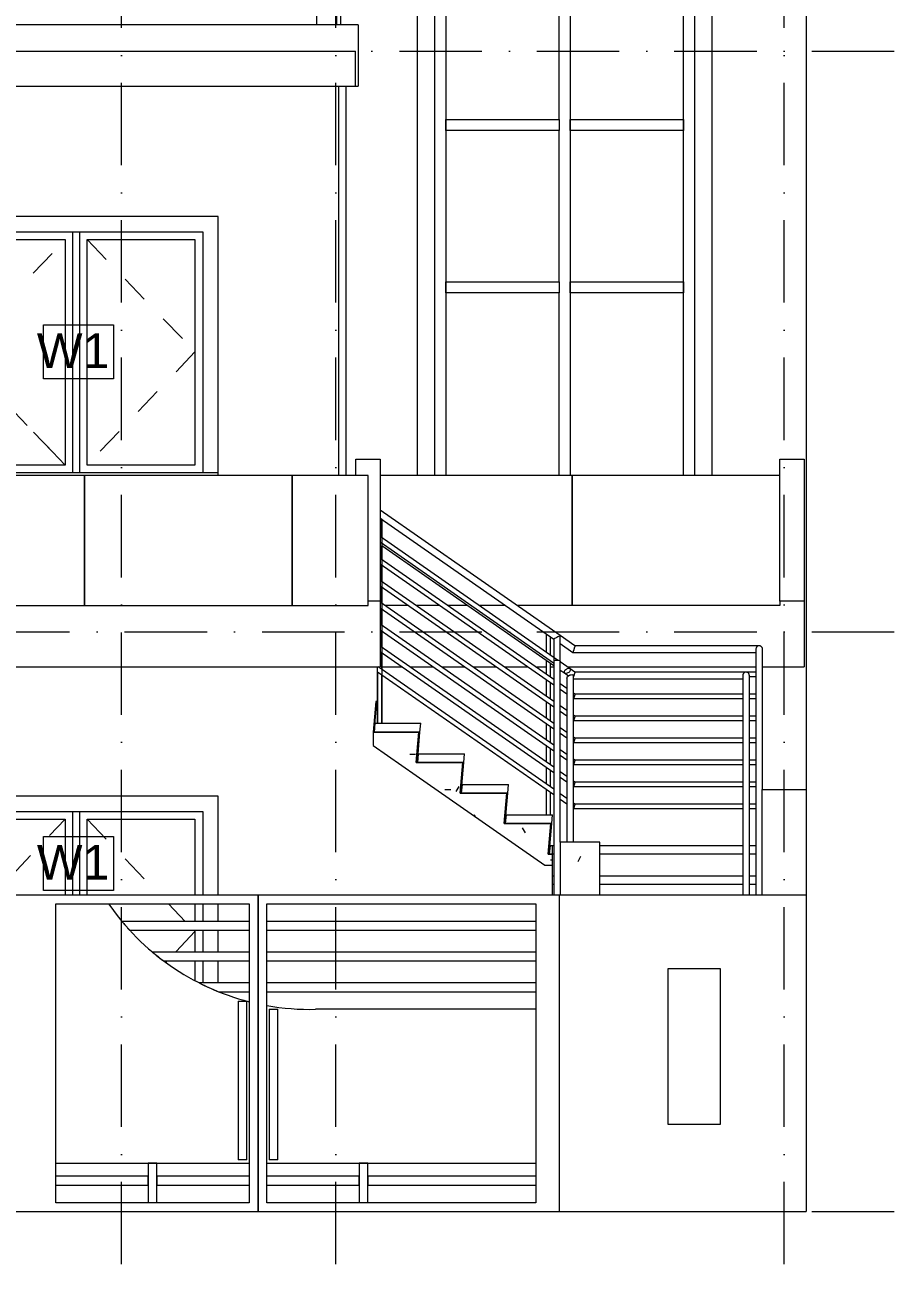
# Model space of a CAD drawing. Header units: millimetres. Extents: x -11864 to 89370, y -1600 to 12887.
# Drawn here: x -4502 to 486, y -305 to 6858 of the extents above; entities that cross this region are included whole.
import ezdxf

# ---------------------------------------------------------------- set-up
doc = ezdxf.new("R2010")
doc.units = ezdxf.units.MM
doc.linetypes.add('Dash 1_16_', pattern=[317.5, 158.75, -158.75])
doc.linetypes.add('Dash Dot 3_16_', pattern=[793.75, 476.25, -158.75, 0, -158.75])
for name, color, linetype, lineweight in [('A-FLOR', 8, 'Continuous', 13), ('A-FLOR-HRAL', 6, 'Continuous', 9), ('A-FLOR-LEVL-1', 7, 'Dash Dot 3_16_', 9), ('A-GENM', 8, 'Continuous', 9), ('A-GLAZ', 6, 'Continuous', 13), ('A-GLAZ-1', 6, 'Dash 1_16_', 9), ('A-GLAZ-2', 6, 'Continuous', 9), ('A-GLAZ-CURT', 52, 'Continuous', 9), ('A-GLAZ-CWMG', 51, 'Continuous', 9), ('A-GLAZ-IDEN', 7, 'Continuous', 9), ('A-WALL', 4, 'Continuous', 13), ('S-COLS', 3, 'Continuous', 9), ('S-GRID-1', 7, 'Dash Dot 3_16_', 9), ('S-STRS', 2, 'Continuous', 9)]:
    doc.layers.add(name, color=color, linetype=linetype, lineweight=lineweight)
doc.styles.add('Arial_3', font='arial.ttf', dxfattribs={"height": 200})
pattern_1 = [(0, (-6342.02, 0), (812.8, 203.2), [33.528, -576.072, 33.528, -576.072, -3251.2]), (0, (-6342.02, 0), (812.8, 203.2), [-1219.2, 33.528, -1185.672, 33.528, -576.072, -1422.4]), (0, (-6342.02, 0), (812.8, 203.2), [-3048, 33.528, -372.872, 33.528, -982.472]), (120, (-6037.22, 101.6), (-582.376, 602.3054), [33.528, -576.072, 33.528, -576.072, -3251.2]), (120, (-6037.22, 101.6), (-582.376, 602.3054), [-1219.2, 33.528, -1185.672, 33.528, -576.072, -1422.4]), (120, (-6037.22, 101.6), (-582.376, 602.3054), [-3048, 33.528, -372.872, 33.528, -982.472]), (240, (-5935.62, 508), (-230.424, -805.5054), [33.528, -576.072, 33.528, -576.072, -3251.2]), (240, (-5935.62, 508), (-230.424, -805.5054), [-1219.2, 33.528, -1185.672, 33.528, -576.072, -1422.4]), (240, (-5935.62, 508), (-230.424, -805.5054), [-3048, 33.528, -372.872, 33.528, -982.472])]

# ---------------------------------------------------------------- blocks, each defined once
blk = doc.blocks.new('M_Casement Dbl with Trim - 0812 x 1220mm-213429-EAST ELEVATION')
at = {"layer": 'A-GLAZ-1'}
for p, q in [((-4577.5, 1941.8), (-4268.6, 2266.5)), ((-4577.5, 1941.8), (-4268.6, 2266.5)), ((-4141.6, 2266.5), (-3720.9, 1828.8)), ((-4141.6, 2266.5), (-3720.9, 1828.8)), ((-3672.1, 1778), (-3574.4, 1676.4)), ((-3672.1, 1778), (-3574.4, 1676.4)), ((-3518.6, 1618.3), (-3632.5, 1498.6)), ((-3518.6, 1618.3), (-3632.5, 1498.6)), ((-3525.6, 1625.6), (-3518.6, 1618.3)), ((-3525.6, 1625.6), (-3518.6, 1618.3)), ((-3680.8, 1447.8), (-3687.6, 1440.7)), ((-3680.8, 1447.8), (-3687.6, 1440.7))]:
    blk.add_line(p, q, dxfattribs=at)
at = {"layer": 'A-GLAZ-2'}
for p, q in [((-3385.1, 2400), (-5025, 2400)), ((-5025, 2400), (-5025, 1828.8)), ((-3385.1, 1828.8), (-3385.1, 2400)), ((-4936, 1828.8), (-4936, 2310.9)), ((-4936, 2310.9), (-3474.1, 2310.9)), ((-4224.1, 1828.8), (-4224.1, 2310.9)), ((-4186, 2310.9), (-4186, 1828.8)), ((-3474.1, 2310.9), (-3474.1, 1828.8)), ((-4891.6, 1828.8), (-4891.6, 2266.5)), ((-4891.6, 2266.5), (-4268.6, 2266.5)), ((-4268.6, 2266.5), (-4268.6, 1828.8)), ((-4141.6, 1828.8), (-4141.6, 2266.5)), ((-4141.6, 2266.5), (-3518.6, 2266.5)), ((-3518.6, 2266.5), (-3518.6, 1828.8)), ((-3518.6, 1778), (-3518.6, 1676.4)), ((-3474.1, 1778), (-3474.1, 1676.4)), ((-3385.1, 1676.4), (-3385.1, 1778)), ((-3518.6, 1625.6), (-3518.6, 1498.6)), ((-3474.1, 1625.6), (-3474.1, 1498.6)), ((-3385.1, 1498.6), (-3385.1, 1625.6)), ((-3518.6, 1447.8), (-3518.6, 1336)), ((-3474.1, 1447.8), (-3474.1, 1320.8)), ((-3385.1, 1320.8), (-3385.1, 1447.8))]:
    blk.add_line(p, q, dxfattribs=at)
blk = doc.blocks.new('M_Casement Dbl with Trim - 0812 x 1220mm-V1-EAST ELEVATION')
at = {"layer": 'A-GLAZ-1'}
for p, q in [((-4891.6, 4961.7), (-4268.6, 5616.5)), ((-4891.6, 4961.7), (-4268.6, 5616.5)), ((-4141.6, 5616.5), (-3518.6, 4968.3)), ((-4141.6, 5616.5), (-3518.6, 4968.3)), ((-4268.6, 4313.5), (-4891.6, 4961.7)), ((-4891.6, 4961.7), (-4268.6, 4313.5)), ((-3518.6, 4968.3), (-4141.6, 4313.5)), ((-3518.6, 4968.3), (-4141.6, 4313.5))]:
    blk.add_line(p, q, dxfattribs=at)
at = {"layer": 'A-GLAZ-2'}
for p, q in [((-3385.1, 5750), (-5025, 5750)), ((-5025, 5750), (-5025, 4269)), ((-3385.1, 4269), (-3385.1, 5750)), ((-4936, 4269), (-4936, 5661)), ((-4936, 5661), (-3474.1, 5661)), ((-4224.1, 4269), (-4224.1, 5661)), ((-4186, 5661), (-4186, 4269)), ((-3474.1, 5661), (-3474.1, 4269)), ((-4891.6, 4313.5), (-4891.6, 5616.5)), ((-4891.6, 5616.5), (-4268.6, 5616.5)), ((-4268.6, 5616.5), (-4268.6, 4313.5)), ((-4141.6, 4313.5), (-4141.6, 5616.5)), ((-4141.6, 5616.5), (-3518.6, 5616.5)), ((-3518.6, 5616.5), (-3518.6, 4313.5)), ((-4268.6, 4313.5), (-4891.6, 4313.5)), ((-3518.6, 4313.5), (-4141.6, 4313.5)), ((-3385.1, 4269), (-5025, 4269)), ((-5025, 4269), (-5025, 4252.4)), ((-3385.1, 4252.4), (-3385.1, 4269))]:
    blk.add_line(p, q, dxfattribs=at)
blk = doc.blocks.new('System Panel - Glazed-243344-EAST ELEVATION')
at = {"layer": 'A-GLAZ-CURT'}
for p, q in [((-696.7, 5309.2), (-1351.5, 5309.2)), ((-1351.5, 5309.2), (-1351.5, 4252.4)), ((-696.7, 4252.4), (-696.7, 5309.2))]:
    blk.add_line(p, q, dxfattribs=at)
blk = doc.blocks.new('curtain wall cover - curtain wall cover-220075-EAST ELEVATION')
at = {"layer": 'A-GENM'}
for p, q in [((-531.6, 9196.8), (-2234.8, 9196.8)), ((-2234.8, 9196.8), (-2234.8, 4252.4)), ((-531.6, 4252.4), (-531.6, 9196.8)), ((-2133.2, 9095.2), (-633.2, 9095.2)), ((-2133.2, 4252.4), (-2133.2, 9095.2)), ((-633.2, 9095.2), (-633.2, 4252.4))]:
    blk.add_line(p, q, dxfattribs=at)
blk = doc.blocks.new('System Panel - Glazed-243345-EAST ELEVATION')
at = {"layer": 'A-GLAZ-CURT'}
for p, q in [((-696.7, 6247.8), (-1351.5, 6247.8)), ((-1351.5, 6247.8), (-1351.5, 5372.7)), ((-696.7, 5372.7), (-696.7, 6247.8)), ((-1351.5, 5372.7), (-696.7, 5372.7))]:
    blk.add_line(p, q, dxfattribs=at)
blk = doc.blocks.new('Railing - 1_-254842-EAST ELEVATION')
at = {"layer": 'A-FLOR-HRAL'}
for p, q in [((-1490.8, 3339), (-1490.8, 3233.1)), ((-1490.5, 3338.8), (-1490.5, 3338.8)), ((-1465.4, 3215.4), (-1465.4, 3321.3)), ((-1490.8, 3186.6), (-1490.8, 3106)), ((-1465.4, 3088.3), (-1465.4, 3168.9)), ((-1490.8, 3075.1), (-1490.8, 2979)), ((-1465.4, 2961.3), (-1465.4, 3057.4)), ((-1490.8, 2948.1), (-1490.8, 2852)), ((-1465.4, 2834.3), (-1465.4, 2930.4)), ((-1490.8, 2821.1), (-1490.8, 2725)), ((-1465.4, 2707.3), (-1465.4, 2803.4)), ((-1490.8, 2694.1), (-1490.8, 2598)), ((-1465.4, 2580.3), (-1465.4, 2676.4)), ((-1490.8, 2567.1), (-1490.8, 2471)), ((-1465.4, 2453.3), (-1465.4, 2549.4)), ((-1490.8, 2440.1), (-1490.8, 2292.1)), ((-1465.4, 2292.1), (-1465.4, 2422.4))]:
    blk.add_line(p, q, dxfattribs=at)
blk = doc.blocks.new('Railing - 1_-254834-EAST ELEVATION')
at = {"layer": 'A-FLOR-HRAL'}
for p, q in [((-2438.4, 3894.1), (-2438.4, 4000)), ((-2438.4, 3767.1), (-2438.4, 3847.6)), ((-2438.4, 3640.1), (-2438.4, 3736.1)), ((-2438.4, 3513.1), (-2438.4, 3609.1)), ((-2438.4, 3386.1), (-2438.4, 3482.1)), ((-2438.4, 3259.1), (-2438.4, 3355.1)), ((-2438.4, 3132.1), (-2438.4, 3228.1)), ((-2463.8, 3117.9), (-2463.8, 2821.1)), ((-2438.4, 2821.1), (-2438.4, 3101.1))]:
    blk.add_line(p, q, dxfattribs=at)
blk = doc.blocks.new('Railing - Railing-233194-EAST ELEVATION')
at = {"layer": 'A-FLOR-HRAL'}
for p, q in [((-277.9, 3116.3), (-334.1, 3116.3)), ((-316.1, 3090.9), (-277.9, 3090.9)), ((-1370.1, 3021.9), (-1408.3, 3048.5)), ((-1408.3, 3017.6), (-1370.1, 2990.9)), ((-1323.4, 2989.3), (-1332.1, 2995.4)), ((-1331.4, 2963.9), (-354.1, 2963.9)), ((-354.1, 2989.3), (-1323.4, 2989.3)), ((-277.9, 2989.3), (-316.1, 2989.3)), ((-316.1, 2963.9), (-277.9, 2963.9)), ((-1370.5, 2895.1), (-1408.4, 2921.6)), ((-1408.4, 2890.6), (-1370.1, 2863.9)), ((-1323.4, 2862.3), (-1332.1, 2868.4)), ((-1370.1, 2767.9), (-1408.4, 2794.6)), ((-1331.4, 2836.9), (-354.1, 2836.9)), ((-354.1, 2862.3), (-1323.4, 2862.3)), ((-316.2, 2836.9), (-277.8, 2836.9)), ((-277.8, 2862.3), (-316.1, 2862.3)), ((-1408.4, 2763.6), (-1370.1, 2736.9)), ((-1323.4, 2735.3), (-1332.2, 2741.4)), ((-354.1, 2735.3), (-1323.4, 2735.3)), ((-277.8, 2735.3), (-316.2, 2735.3)), ((-1370, 2640.8), (-1408.4, 2667.6)), ((-1331.4, 2709.9), (-354, 2709.9)), ((-316.2, 2709.9), (-277.8, 2709.9)), ((-1408.4, 2636.7), (-1370, 2609.8)), ((-1323.4, 2608.3), (-1332.2, 2614.5)), ((-1331.4, 2582.9), (-354, 2582.9)), ((-354, 2608.3), (-1323.4, 2608.3)), ((-277.8, 2608.3), (-316.2, 2608.3)), ((-316.2, 2582.9), (-277.8, 2582.9)), ((-1370, 2513.8), (-1408.5, 2540.6)), ((-1408.5, 2509.7), (-1370, 2482.8)), ((-1323.4, 2481.3), (-1332.3, 2487.5)), ((-1331.4, 2455.9), (-354, 2455.9)), ((-354, 2481.3), (-1323.4, 2481.3)), ((-278, 2481.3), (-316.3, 2481.3)), ((-316.3, 2455.9), (-278, 2455.9)), ((-1369.9, 2386.8), (-1408.3, 2413.5)), ((-1408.3, 2382.5), (-1370.2, 2356)), ((-1323.4, 2354.3), (-1332.1, 2360.3)), ((-1331.4, 2328.9), (-354.2, 2328.9)), ((-354.2, 2354.3), (-1323.4, 2354.3)), ((-278, 2354.3), (-316.1, 2354.3)), ((-316.1, 2328.9), (-278, 2328.9))]:
    blk.add_line(p, q, dxfattribs=at)
for points in [[(-1327.4, 2976.6), (-1327.8, 2975.5), (-1328.5, 2973.3), (-1329.5, 2970.2), (-1330.3, 2967.5), (-1330.9, 2965.5), (-1331.3, 2964.2), (-1331.4, 2963.9), (-1331.4, 2963.9)], [(-1327.4, 2849.6), (-1327.8, 2848.5), (-1328.5, 2846.3), (-1329.5, 2843.2), (-1330.3, 2840.5), (-1330.9, 2838.5), (-1331.3, 2837.2), (-1331.4, 2836.9), (-1331.4, 2836.9)], [(-1327.4, 2722.6), (-1327.8, 2721.5), (-1328.5, 2719.3), (-1329.5, 2716.2), (-1330.3, 2713.5), (-1330.9, 2711.5), (-1331.3, 2710.2), (-1331.4, 2709.9), (-1331.4, 2709.9)], [(-1327.4, 2595.6), (-1327.8, 2594.5), (-1328.5, 2592.3), (-1329.5, 2589.2), (-1330.3, 2586.5), (-1330.9, 2584.5), (-1331.3, 2583.2), (-1331.4, 2582.9), (-1331.4, 2582.9)], [(-1327.4, 2468.6), (-1327.8, 2467.5), (-1328.5, 2465.3), (-1329.5, 2462.2), (-1330.3, 2459.5), (-1330.9, 2457.5), (-1331.3, 2456.2), (-1331.4, 2455.9), (-1331.4, 2455.9)], [(-1327.4, 2341.6), (-1327.8, 2340.5), (-1328.5, 2338.3), (-1329.5, 2335.2), (-1330.3, 2332.5), (-1330.9, 2330.5), (-1331.3, 2329.2), (-1331.4, 2328.9), (-1331.4, 2328.9)]]:
    blk.add_open_spline(points, degree=3, dxfattribs=at)
for points in [[(-1323.4, 2989.3), (-1323.4, 2989.3), (-1323.7, 2988.4), (-1324.6, 2985.7), (-1325.4, 2983.1), (-1326.4, 2980), (-1327.1, 2977.7), (-1327.4, 2976.6)], [(-1323.4, 2862.3), (-1323.4, 2862.3), (-1323.7, 2861.4), (-1324.6, 2858.7), (-1325.4, 2856.1), (-1326.4, 2853), (-1327.1, 2850.7), (-1327.4, 2849.6)], [(-1323.4, 2735.3), (-1323.4, 2735.3), (-1323.7, 2734.4), (-1324.6, 2731.7), (-1325.4, 2729.1), (-1326.4, 2726), (-1327.1, 2723.7), (-1327.4, 2722.6)], [(-1323.4, 2608.3), (-1323.4, 2608.3), (-1323.7, 2607.4), (-1324.6, 2604.7), (-1325.4, 2602.1), (-1326.4, 2599), (-1327.1, 2596.7), (-1327.4, 2595.6)], [(-1323.4, 2481.3), (-1323.4, 2481.3), (-1323.7, 2480.4), (-1324.6, 2477.7), (-1325.4, 2475.1), (-1326.4, 2472), (-1327.1, 2469.7), (-1327.4, 2468.6)], [(-1323.4, 2354.3), (-1323.4, 2354.3), (-1323.7, 2353.4), (-1324.6, 2350.7), (-1325.4, 2348.1), (-1326.4, 2345), (-1327.1, 2342.7), (-1327.4, 2341.6)]]:
    blk.add_open_spline(points, degree=3, knots=[0.5, 0.5, 0.5, 0.5, 0.6666667, 0.75, 0.8333333, 0.9166667, 1, 1, 1, 1], dxfattribs=at)
for name in ['Railing - 1_-254834-EAST ELEVATION', 'Railing - 1_-254842-EAST ELEVATION']:
    blk.add_blockref(name, (0, 0))
blk = doc.blocks.new('Railing - 1_-V5-EAST ELEVATION')
at = {"layer": 'A-FLOR-HRAL'}
for p, q in [((-2438.4, 4000), (-2438.4, 2821.1)), ((-2463.8, 2821.1), (-2463.8, 3146.8))]:
    blk.add_line(p, q, dxfattribs=at)
at = {"layer": 'A-FLOR-HRAL', "flags": 128}
blk.add_lwpolyline([(-2448.7, 4007.2), (-2445.6, 4005), (-2441.2, 4001.9), (-2438.7, 4000.2), (-2438.4, 4000)], dxfattribs=at)
blk = doc.blocks.new('Railing - Railing-233198-EAST ELEVATION')
at = {"layer": 'A-FLOR-HRAL'}
for p, q in [((-1424.5, 3186.8), (-2448.8, 3901.3)), ((-2448.8, 3870.3), (-1446.8, 3171.4)), ((-1446.3, 3075.1), (-2448.8, 3774.3)), ((-2448.8, 3743.3), (-1446.3, 3044.1)), ((-1446.3, 2948), (-2448.8, 3647.3)), ((-2448.8, 3616.3), (-1446.3, 2917)), ((-1446.3, 2821), (-2448.8, 3520.3)), ((-2448.8, 3489.3), (-1446.2, 2790)), ((-1446.2, 2694), (-2448.8, 3393.3)), ((-2448.8, 3362.3), (-1446.2, 2663)), ((-1446.2, 2566.9), (-2448.8, 3266.3)), ((-2448.8, 3235.3), (-1446.2, 2536)), ((-2463.8, 3118.8), (-1446.4, 2409.1)), ((-1446.4, 2440.1), (-2459.5, 3146.8))]:
    blk.add_line(p, q, dxfattribs=at)
at = {"layer": 'A-FLOR-HRAL', "flags": 128}
for points in [[(-2463.8, 3134.3), (-2463.8, 3138.3), (-2463.8, 3142), (-2463.8, 3145.2), (-2463.8, 3146.9)], [(-2463.8, 3118.8), (-2463.8, 3119.3), (-2463.8, 3120.9), (-2463.8, 3123.3), (-2463.8, 3126.5), (-2463.8, 3130.3), (-2463.8, 3134.3)]]:
    blk.add_lwpolyline(points, dxfattribs=at)
blk.add_blockref('Railing - 1_-V5-EAST ELEVATION', (0, 0))
blk = doc.blocks.new('Top Rail Type - Top Rail_Internal_-233206-EAST ELEVATION')
at = {"layer": 'A-FLOR-HRAL'}
for p, q in [((-1323.4, 3268.7), (-1408.3, 3327.9)), ((-1408.5, 3281.6), (-1335.4, 3230.6)), ((-1335.4, 3230.6), (-278, 3230.6)), ((-258.9, 3268.7), (-1323.4, 3268.7)), ((-278, 3249.7), (-278, 1828.8)), ((-239.9, 2438.4), (-239.9, 3249.7))]:
    blk.add_line(p, q, dxfattribs=at)
blk.add_open_spline([(-1329.4, 3249.7), (-1330, 3248), (-1331, 3244.7), (-1332.5, 3240), (-1333.7, 3236.1), (-1334.7, 3233), (-1335.3, 3231.1), (-1335.4, 3230.6), (-1335.4, 3230.6)], degree=3, dxfattribs=at)
for points, knots in [([(-1323.4, 3268.7), (-1323.4, 3268.7), (-1323.9, 3267.4), (-1325.1, 3263.3), (-1326.4, 3259.3), (-1327.9, 3254.7), (-1328.9, 3251.3), (-1329.4, 3249.7)], [0.5, 0.5, 0.5, 0.5, 0.6666667, 0.75, 0.8333333, 0.9166667, 1, 1, 1, 1]), ([(-239.9, 3249.7), (-239.9, 3251.4), (-240.3, 3254.7), (-242.2, 3259.3), (-245.3, 3263.3), (-249.3, 3266.4), (-253.9, 3268.3), (-260.6, 3269.2), (-267.2, 3267.4), (-272.5, 3263.3), (-275.6, 3259.3), (-277.5, 3254.7), (-278, 3251.4), (-278, 3249.7)], [0, 0, 0, 0, 0.083333, 0.166667, 0.25, 0.333333, 0.416667, 0.5, 0.666667, 0.75, 0.833333, 0.916667, 1, 1, 1, 1])]:
    blk.add_open_spline(points, degree=3, knots=knots, dxfattribs=at)
blk = doc.blocks.new('Handrail Type - Handrail_Internal_-233220-EAST ELEVATION')
at = {"layer": 'A-FLOR-HRAL'}
for p, q in [((-1383.9, 3112.1), (-1360.6, 3095.8)), ((-1323.6, 3116.5), (-1351.1, 3135.6)), ((-335.1, 3116.5), (-1323.6, 3116.5)), ((-354.2, 3097.4), (-354.2, 1828.8)), ((-316.1, 1828.8), (-316.1, 3097.4)), ((-1332.1, 3078.4), (-354.2, 3078.4))]:
    blk.add_line(p, q, dxfattribs=at)
for points, knots in [([(-1329.6, 3097.4), (-1330.2, 3095.7), (-1331, 3093), (-1331.8, 3090.5), (-1332.1, 3089.5)], [0, 0, 0, 0, 0.0833333, 0.1355717, 0.1355717, 0.1355717, 0.1355717]), ([(-1323.6, 3116.5), (-1323.6, 3116.5), (-1324, 3115.1), (-1325.3, 3111), (-1326.6, 3107), (-1328.1, 3102.4), (-1329.1, 3099.1), (-1329.6, 3097.4)], [0.5, 0.5, 0.5, 0.5, 0.6666667, 0.75, 0.8333333, 0.9166667, 1, 1, 1, 1]), ([(-316.1, 3097.4), (-316.1, 3099.1), (-316.5, 3102.4), (-318.4, 3107), (-321.5, 3111), (-325.5, 3114.1), (-330.1, 3116), (-336.8, 3116.9), (-343.4, 3115.1), (-348.7, 3111), (-351.8, 3107), (-353.7, 3102.4), (-354.2, 3099.1), (-354.2, 3097.4)], [0, 0, 0, 0, 0.083333, 0.166667, 0.25, 0.333333, 0.416667, 0.5, 0.666667, 0.75, 0.833333, 0.916667, 1, 1, 1, 1])]:
    blk.add_open_spline(points, degree=3, knots=knots, dxfattribs=at)
blk = doc.blocks.new('Top Rail Type - Top Rail_Internal_-233234-EAST ELEVATION')
at = {"layer": 'A-FLOR-HRAL'}
for p, q in [((-1408.3, 3327.9), (-2448.8, 4053.7)), ((-2448.8, 4007.3), (-1446.4, 3308)), ((-1446.4, 3308), (-1446.4, 3175.3)), ((-1408.3, 3175.3), (-1408.3, 3327.9)), ((-1446.4, 3177), (-1446.4, 1828.8)), ((-1408.3, 2133.6), (-1408.3, 3177))]:
    blk.add_line(p, q, dxfattribs=at)
at = {"layer": 'A-FLOR-HRAL', "flags": 128}
for points in [[(-1427.3, 3318), (-1432.2, 3315.4), (-1436.8, 3313), (-1440.8, 3310.9), (-1443.8, 3309.4), (-1445.7, 3308.4), (-1446.4, 3308)], [(-1408.3, 3327.9), (-1408.9, 3327.6), (-1410.8, 3326.6), (-1413.8, 3325), (-1417.8, 3322.9), (-1422.4, 3320.5), (-1427.3, 3318)], [(-1440.8, 3184.1), (-1436.8, 3185.7), (-1432.2, 3186.7), (-1427.3, 3187), (-1422.4, 3186.7), (-1417.8, 3185.7), (-1413.8, 3184.1), (-1410.8, 3182), (-1408.9, 3179.6), (-1408.3, 3177)]]:
    blk.add_lwpolyline(points, dxfattribs=at)
blk = doc.blocks.new('Handrail Type - Handrail_Internal_-233247-EAST ELEVATION')
at = {"layer": 'A-FLOR-HRAL'}
for p, q in [((-2438.9, 3847.9), (-1446.4, 3155.6)), ((-1351.1, 3135.6), (-1408.3, 3175.5)), ((-1408.3, 3129.1), (-1383.9, 3112.1)), ((-1370.2, 3082.2), (-1370.2, 2133.6)), ((-1332.1, 2133.6), (-1332.1, 3095.6))]:
    blk.add_line(p, q, dxfattribs=at)
at = {"layer": 'A-FLOR-HRAL', "flags": 128}
for points in [[(-1377.2, 3130.6), (-1381.1, 3127.3), (-1384.1, 3123.8), (-1386, 3120.3), (-1386.6, 3117), (-1385.9, 3114.2), (-1383.9, 3112.1), (-1380.9, 3110.7), (-1376.9, 3110.3), (-1372.3, 3110.8), (-1367.4, 3112.1), (-1362.4, 3114.3), (-1357.8, 3117.1)], [(-1357.8, 3117.1), (-1353.9, 3120.4), (-1350.9, 3123.9), (-1349.1, 3127.4), (-1348.5, 3130.7), (-1349.2, 3133.5), (-1351.1, 3135.6), (-1354.2, 3137), (-1358.2, 3137.4), (-1362.8, 3137), (-1367.7, 3135.6), (-1372.6, 3133.4), (-1377.2, 3130.6)], [(-1370.2, 3082.2), (-1369.5, 3085.5), (-1367.6, 3089), (-1364.6, 3092.5), (-1360.6, 3095.8), (-1356, 3098.6), (-1351.1, 3100.7), (-1346.2, 3102.1), (-1341.6, 3102.5), (-1337.6, 3102), (-1334.6, 3100.6), (-1332.7, 3098.5), (-1332.1, 3095.6)]]:
    blk.add_lwpolyline(points, dxfattribs=at)
blk = doc.blocks.new('System Panel - Glazed-246272-EAST ELEVATION')
at = {"layer": 'A-GLAZ-CURT'}
for p, q in [((-5356.2, 4252.4), (-6556.2, 4252.4)), ((-6556.2, 4252.4), (-6556.2, 3502.4)), ((-5356.2, 3502.4), (-5356.2, 4252.4)), ((-6556.2, 3502.4), (-5356.2, 3502.4))]:
    blk.add_line(p, q, dxfattribs=at)
blk = doc.blocks.new('System Panel - Glazed-246273-EAST ELEVATION')
at = {"layer": 'A-GLAZ-CURT'}
for p, q in [((-2518.7, 4252.4), (-2956.2, 4252.4)), ((-2956.2, 4252.4), (-2956.2, 3502.4)), ((-2518.7, 3502.4), (-2518.7, 4252.4)), ((-2956.2, 3502.4), (-2518.7, 3502.4))]:
    blk.add_line(p, q, dxfattribs=at)
blk = doc.blocks.new('System Panel - Glazed-V6-EAST ELEVATION')
at = {"layer": 'A-GLAZ-CURT'}
for p, q in [((-139.7, 4252.4), (-1339.7, 4252.4)), ((-1339.7, 4252.4), (-1339.7, 3502.4)), ((-139.7, 3527.8), (-139.7, 4252.4))]:
    blk.add_line(p, q, dxfattribs=at)
blk = doc.blocks.new('System Panel - Glazed-246274-EAST ELEVATION')
at = {"layer": 'A-GLAZ-CURT'}
for p, q in [((-1339.7, 4252.4), (-2448.8, 4252.4)), ((-1339.7, 3502.4), (-1339.7, 4252.4))]:
    blk.add_line(p, q, dxfattribs=at)
blk = doc.blocks.new('Rectangular Mullion - 2_5_ x 5_ rectangular-243258-EAST ELEVATION')
at = {"layer": 'A-GLAZ-CWMG'}
for p, q in [((-1415, 7218.1), (-1415, 7186.3)), ((-1351.5, 7218.1), (-1351.5, 7186.3)), ((-1415, 6311.3), (-1415, 6279.5)), ((-1351.5, 6311.3), (-1351.5, 6279.5))]:
    blk.add_line(p, q, dxfattribs=at)
blk = doc.blocks.new('Rectangular Mullion - 2_5_ x 5_ rectangular-243341-EAST ELEVATION')
at = {"layer": 'A-GLAZ-CWMG'}
for p, q in [((-1415, 5341), (-1415, 5309.2)), ((-1351.5, 5341), (-1351.5, 5309.2))]:
    blk.add_line(p, q, dxfattribs=at)
blk = doc.blocks.new('Rectangular Mullion - 2_5_ x 5_ rectangular-243339-EAST ELEVATION')
at = {"layer": 'A-GLAZ-CWMG'}
for p, q in [((-2069.7, 8124.9), (-2069.7, 8188.4)), ((-1415, 8188.4), (-1415, 8124.9))]:
    blk.add_line(p, q, dxfattribs=at)
blk = doc.blocks.new('Rectangular Mullion - 2_5_ x 5_ rectangular-243348-EAST ELEVATION')
at = {"layer": 'A-GLAZ-CWMG'}
blk.add_line((-2069.7, 5341), (-2069.7, 5309.2), dxfattribs=at)
blk = doc.blocks.new('Rectangular Mullion - 2_5_ x 5_ rectangular-243349-EAST ELEVATION')
at = {"layer": 'A-GLAZ-CWMG'}
for p, q in [((-2069.7, 6279.5), (-2069.7, 6247.8)), ((-2069.7, 5372.7), (-2069.7, 5341))]:
    blk.add_line(p, q, dxfattribs=at)
blk = doc.blocks.new('Rectangular Mullion - 2_5_ x 5_ rectangular-243351-EAST ELEVATION')
at = {"layer": 'A-GLAZ-CWMG'}
blk.add_line((-696.7, 5309.2), (-696.7, 5341), dxfattribs=at)
blk = doc.blocks.new('Rectangular Mullion - 2_5_ x 5_ rectangular-243352-EAST ELEVATION')
at = {"layer": 'A-GLAZ-CWMG'}
for p, q in [((-696.7, 8124.9), (-696.7, 8156.6)), ((-696.7, 7218.1), (-696.7, 7249.8))]:
    blk.add_line(p, q, dxfattribs=at)
blk = doc.blocks.new('Generic Models 1 - Generic Models 1-246065-EAST ELEVATION')
at = {"layer": 'A-GENM'}
for p, q in [((-9053.8, 7580.2), (-9053.8, 7443.4)), ((-9028.8, 7443.4), (-9028.8, 7580.2)), ((-7778.8, 7580.2), (-7778.8, 7443.4)), ((-7753.8, 7443.4), (-7753.8, 7580.2)), ((-6433.8, 7580.2), (-6433.8, 7443.4)), ((-6408.8, 7443.4), (-6408.8, 7580.2)), ((-4833.8, 7580.2), (-4833.8, 7443.4)), ((-4808.8, 7443.4), (-4808.8, 7580.2)), ((-2700.7, 7580.2), (-2700.7, 7443.4)), ((-2675.7, 7443.4), (-2675.7, 7580.2)), ((-9053.8, 7418), (-9053.8, 7283.4)), ((-9028.8, 7283.4), (-9028.8, 7418)), ((-7778.8, 7418), (-7778.8, 7283.4)), ((-7753.8, 7283.4), (-7753.8, 7418)), ((-6433.8, 7418), (-6433.8, 7283.4)), ((-6408.8, 7283.4), (-6408.8, 7418)), ((-4833.8, 7418), (-4833.8, 7283.4)), ((-4808.8, 7283.4), (-4808.8, 7418)), ((-2700.7, 7418), (-2700.7, 7283.4)), ((-2675.7, 7283.4), (-2675.7, 7418)), ((-9053.8, 7258), (-9053.8, 7103.4)), ((-9028.8, 7103.4), (-9028.8, 7258)), ((-7778.8, 7258), (-7778.8, 7103.4)), ((-7753.8, 7103.4), (-7753.8, 7258)), ((-6433.8, 7258), (-6433.8, 7103.4)), ((-6408.8, 7103.4), (-6408.8, 7258)), ((-4833.8, 7258), (-4833.8, 7103.4)), ((-4808.8, 7103.4), (-4808.8, 7258)), ((-2700.7, 7258), (-2700.7, 7103.4)), ((-2675.7, 7103.4), (-2675.7, 7258)), ((-9053.8, 7078), (-9053.8, 6858)), ((-9028.8, 6858), (-9028.8, 7078)), ((-7778.8, 7078), (-7778.8, 6858)), ((-7753.8, 6858), (-7753.8, 7078)), ((-6433.8, 7078), (-6433.8, 6858)), ((-6408.8, 6858), (-6408.8, 7078)), ((-4833.8, 7078), (-4833.8, 6858)), ((-4808.8, 6858), (-4808.8, 7078)), ((-2700.7, 7078), (-2700.7, 6858)), ((-2675.7, 6858), (-2675.7, 7078))]:
    blk.add_line(p, q, dxfattribs=at)
blk = doc.blocks.new('gate 16 - gate 16-237993-EAST ELEVATION')
at = {"layer": 'A-GENM'}
for p, q in [((-3154.3, 1828.8), (-4572.5, 1828.8)), ((-1414.3, 1828.8), (-3154.3, 1828.8)), ((-3154.3, 1828.8), (-3154.3, 0)), ((-3154.3, 0), (-3154.3, 1828.8)), ((-4322.7, 50.8), (-4322.7, 1778)), ((-4322.7, 1778), (-3205.1, 1778)), ((-3205.1, 1778), (-3205.1, 50.8)), ((-3103.5, 50.8), (-3103.5, 1778)), ((-3103.5, 1778), (-1550.2, 1778)), ((-1550.2, 1778), (-1550.2, 50.8)), ((-3205.1, 1676.4), (-3940.6, 1676.4)), ((-1550.2, 1676.4), (-3103.5, 1676.4)), ((-3896.2, 1625.6), (-3205.1, 1625.6)), ((-3103.5, 1625.6), (-1550.2, 1625.6)), ((-3205.1, 1498.6), (-3763.3, 1498.6)), ((-3699, 1447.8), (-3205.1, 1447.8)), ((-1550.2, 1498.6), (-3103.5, 1498.6)), ((-3103.5, 1447.8), (-1550.2, 1447.8)), ((-3205.1, 1320.8), (-3493.9, 1320.8)), ((-1550.2, 1320.8), (-3103.5, 1320.8)), ((-3381.8, 1270), (-3205.1, 1270)), ((-3103.5, 1270), (-1550.2, 1270)), ((-3269.5, 1216.2), (-3269.5, 298.8)), ((-3269.5, 1216.2), (-3218.7, 1216.2)), ((-3218.7, 298.8), (-3218.7, 1216.2)), ((-3089.9, 1168.4), (-3089.9, 298.8)), ((-3089.9, 1168.4), (-3039.1, 1168.4)), ((-3039.1, 298.8), (-3039.1, 1168.4)), ((-1550.2, 1168.4), (-2821.5, 1168.4)), ((-3218.7, 298.8), (-3269.5, 298.8)), ((-3039.1, 298.8), (-3089.9, 298.8)), ((-4322.7, 279.4), (-3205.1, 279.4)), ((-3789.3, 279.4), (-3789.3, 50.8)), ((-3738.5, 279.4), (-3789.3, 279.4)), ((-3738.5, 50.8), (-3738.5, 279.4)), ((-3103.5, 279.4), (-1550.2, 279.4)), ((-2519.3, 279.4), (-2570.1, 279.4)), ((-2570.1, 279.4), (-2570.1, 50.8)), ((-2519.3, 50.8), (-2519.3, 279.4)), ((-3789.3, 203.2), (-4322.7, 203.2)), ((-4322.7, 152.4), (-3789.3, 152.4)), ((-3789.3, 152.4), (-3789.3, 203.2)), ((-3205.1, 203.2), (-3738.5, 203.2)), ((-3738.5, 203.2), (-3738.5, 152.4)), ((-3738.5, 152.4), (-3205.1, 152.4)), ((-2570.1, 203.2), (-3103.5, 203.2)), ((-3103.5, 152.4), (-2570.1, 152.4)), ((-2570.1, 152.4), (-2570.1, 203.2)), ((-1550.2, 203.2), (-2519.3, 203.2)), ((-2519.3, 203.2), (-2519.3, 152.4)), ((-2519.3, 152.4), (-1550.2, 152.4)), ((-3205.1, 50.8), (-4322.7, 50.8)), ((-1550.2, 50.8), (-3103.5, 50.8)), ((-4572.5, 0), (-3154.3, 0)), ((-3154.3, 0), (-1414.3, 0))]:
    blk.add_line(p, q, dxfattribs=at)
for start, end in [(214.66655, 255.64653), (219.83814, 222.57322), (230.02358, 233.34259), (243.12524, 248.11096), (259.85839, 271.33345)]:
    blk.add_arc((-2854.4, 2582.6), 1414.6, start, end, dxfattribs=at)
blk = doc.blocks.new('M_Window Tag - M_Window Tag-222506-EAST ELEVATION')
at = {"layer": 'A-GLAZ-IDEN'}
for p, q in [((-4392.8, 4811.8), (-4392.8, 5123.7)), ((-4392.8, 5123.7), (-3989.1, 5123.7)), ((-3989.1, 5123.7), (-3989.1, 4811.8)), ((-3989.1, 4811.8), (-4392.8, 4811.8))]:
    blk.add_line(p, q, dxfattribs=at)

msp = doc.modelspace()

# ---------------------------------------------------------------- hatches: boundary and pattern name
at = {"layer": 'S-COLS'}
h = msp.add_hatch(dxfattribs=at)
h.set_pattern_fill('FP_1', color=256, style=0, pattern_type=2)
h.set_pattern_definition(pattern_1)
h.paths.add_polyline_path([(-1347.8, 1828.8), (-1179.3, 1828.8), (-1179.3, 2133.6), (-1409.3, 2133.6), (-1409.3, 1828.8), (-1392.2, 1828.8)], flags=0)
at = {"layer": 'S-STRS'}
h = msp.add_hatch(dxfattribs=at)
h.set_pattern_fill('FP_1', color=256, style=0, pattern_type=2)
h.set_pattern_definition(pattern_1)
h.paths.add_polyline_path([(-2240.4, 2519.1), (-2240.4, 2593.9), (-2225.4, 2770.3), (-2489.5, 2770.3), (-2489.5, 2692.8), (-2460.2, 2672.4)], flags=0)
h = msp.add_hatch(dxfattribs=at)
h.set_pattern_fill('FP_1', color=256, style=0, pattern_type=2)
h.set_pattern_definition(pattern_1)
h.paths.add_polyline_path([(-1986.4, 2341.9), (-1986.4, 2417.6), (-1971.4, 2593.9), (-2240.4, 2593.9), (-2240.4, 2519.1), (-2237.3, 2516.9)], flags=0)
h = msp.add_hatch(dxfattribs=at)
h.set_pattern_fill('FP_1', color=256, style=0, pattern_type=2)
h.set_pattern_definition(pattern_1)
h.paths.add_polyline_path([(-1732.4, 2164.7), (-1732.4, 2241.3), (-1717.4, 2417.6), (-1986.4, 2417.6), (-1986.4, 2341.9), (-1821.6, 2226.9)], flags=0)
h = msp.add_hatch(dxfattribs=at)
h.set_pattern_fill('FP_1', color=256, style=0, pattern_type=2)
h.set_pattern_definition(pattern_1)
h.paths.add_polyline_path([(-1478.4, 2001.5), (-1478.4, 2065), (-1463.4, 2241.3), (-1732.4, 2241.3), (-1732.4, 2164.7), (-1498.3, 2001.5)], flags=0)
h = msp.add_hatch(dxfattribs=at)
h.set_pattern_fill('FP_1', color=256, style=0, pattern_type=2)
h.set_pattern_definition(pattern_1)
h.paths.add_polyline_path([(-1452.7, 2001.5), (-1452.7, 2065), (-1478.4, 2065), (-1478.4, 2001.5)], flags=0)

# ---------------------------------------------------------------- linework, layer by layer
at = {"layer": 'A-FLOR'}
for p in [(-6296.9, 6705.6), (-2590.8, 6502.4)]:
    msp.add_line(p, (-2590.8, 6705.6), dxfattribs=at)
at = {"layer": 'A-FLOR-LEVL-1'}
for p, q in [((-11863.7, 6705.6), (6502.5, 6705.6)), ((-11863.7, 3350), (6502.5, 3350)), ((-11863.7, 0), (6502.5, 0))]:
    msp.add_line(p, q, dxfattribs=at)
at = {"layer": 'A-WALL'}
for p, q in [((12.7, 9848), (12.7, 0)), ((-2817.1, 7078), (-2817.1, 6858)), ((-2575.8, 6858), (-9161.3, 6858)), ((-2575.8, 6858), (-2575.8, 6502.4)), ((-9161.3, 6502.4), (-2575.8, 6502.4)), ((-2690.1, 6502.4), (-2690.1, 4252.4)), ((-2645.6, 4252.4), (-2645.6, 6502.4)), ((-2588.5, 4252.4), (-2588.5, 4346.8)), ((-2588.5, 4346.8), (-2448.8, 4346.8)), ((-2448.8, 4346.8), (-2448.8, 3146.8)), ((-139.7, 4252.4), (-139.7, 4346.8)), ((-139.7, 4346.8), (0, 4346.8)), ((0, 4346.8), (0, 3146.8)), ((-2448.8, 3527.8), (-2518.7, 3527.8)), ((0, 3527.8), (-139.7, 3527.8)), ((-139.7, 3527.8), (-139.7, 3502.4)), ((-2285.3, 3502.4), (-2423.1, 3502.4)), ((-2103.4, 3502.4), (-2241.1, 3502.4)), ((-1943.5, 3502.4), (-2059, 3502.4)), ((-1725, 3502.4), (-1876.9, 3502.4)), ((-139.7, 3502.4), (-1658.4, 3502.4)), ((-6695.9, 3146.8), (-2448.8, 3146.8)), ((-2438.5, 3146.8), (-2321.8, 3146.8)), ((-2277.5, 3146.8), (-2139.8, 3146.8)), ((-2095.4, 3146.8), (-1957.7, 3146.8)), ((-1913.3, 3146.8), (-1775.7, 3146.8)), ((-1731.3, 3146.8), (-1593.6, 3146.8)), ((-1549.3, 3146.8), (-1490.6, 3146.8)), ((-1465.7, 3146.8), (-1446.4, 3146.8)), ((-1367.1, 3146.8), (-277.9, 3146.8)), ((-239.9, 3146.8), (0, 3146.8)), ((-241.3, 1828.8), (-241.3, 2438.4)), ((-241.3, 2438.4), (12.7, 2438.4)), ((12.7, 1828.8), (-1414.3, 1828.8)), ((-1414.3, 1828.8), (-1414.3, 0)), ((-784.5, 1403.3), (-484.5, 1403.3)), ((-784.5, 503.3), (-784.5, 1403.3)), ((-484.5, 1403.3), (-484.5, 503.3)), ((-484.5, 503.3), (-784.5, 503.3)), ((-1414.3, 0), (12.7, 0))]:
    msp.add_line(p, q, dxfattribs=at)
at = {"layer": 'S-COLS'}
for p, q in [((-1409.3, 2133.6), (-1409.3, 1828.8)), ((-1179.3, 2133.6), (-1409.3, 2133.6)), ((-1179.3, 1828.8), (-1179.3, 2133.6))]:
    msp.add_line(p, q, dxfattribs=at)
at = {"layer": 'S-GRID-1'}
for p, q in [((-3943.3, -304.8), (-3943.3, 11887.2)), ((-2705.1, -304.8), (-2705.1, 11887.2)), ((-114.3, -304.8), (-114.3, 11887.2))]:
    msp.add_line(p, q, dxfattribs=at)
at = {"layer": 'S-STRS'}
for p, q in [((-2474.5, 2946.6), (-2489.5, 2770.3)), ((-2483.1, 2770.3), (-2468.1, 2946.6)), ((-2468.1, 2946.6), (-2474.5, 2946.6)), ((-2478.8, 2821.1), (-2483.1, 2770.3)), ((-2478.8, 2821.1), (-2214.7, 2821.1)), ((-2219, 2770.3), (-2214.7, 2821.1)), ((-2489.5, 2770.3), (-2225.4, 2770.3)), ((-2489.5, 2770.3), (-2489.5, 2692.8)), ((-2489.5, 2770.3), (-2483.1, 2770.3)), ((-2219, 2770.3), (-2483.1, 2770.3)), ((-2240.4, 2593.9), (-2225.4, 2770.3)), ((-2225.4, 2770.3), (-2240.4, 2593.9)), ((-2234, 2593.9), (-2219, 2770.3)), ((-2219, 2770.3), (-2225.4, 2770.3)), ((-2489.5, 2692.8), (-2240.4, 2519.1)), ((-2240.4, 2593.9), (-1971.4, 2593.9)), ((-2240.4, 2593.9), (-2234, 2593.9)), ((-2229.7, 2644.7), (-2234, 2593.9)), ((-1965, 2593.9), (-2234, 2593.9)), ((-2229.7, 2644.7), (-1960.7, 2644.7)), ((-1986.4, 2417.6), (-1971.4, 2593.9)), ((-1971.4, 2593.9), (-1986.4, 2417.6)), ((-1980, 2417.6), (-1965, 2593.9)), ((-1965, 2593.9), (-1971.4, 2593.9)), ((-1965, 2593.9), (-1960.7, 2644.7)), ((-2240.4, 2519.1), (-1986.4, 2341.9)), ((-1975.7, 2468.4), (-1980, 2417.6)), ((-1975.7, 2468.4), (-1706.7, 2468.4)), ((-1711, 2417.6), (-1706.7, 2468.4)), ((-1986.4, 2417.6), (-1717.4, 2417.6)), ((-1986.4, 2417.6), (-1980, 2417.6)), ((-1711, 2417.6), (-1980, 2417.6)), ((-1732.4, 2241.3), (-1717.4, 2417.6)), ((-1717.4, 2417.6), (-1732.4, 2241.3)), ((-1726, 2241.3), (-1711, 2417.6)), ((-1711, 2417.6), (-1717.4, 2417.6)), ((-1986.4, 2341.9), (-1732.4, 2164.7)), ((-1721.7, 2292.1), (-1726, 2241.3)), ((-1721.7, 2292.1), (-1452.7, 2292.1)), ((-1457, 2241.3), (-1452.7, 2292.1)), ((-1732.4, 2241.3), (-1498.3, 2241.3)), ((-1732.4, 2241.3), (-1726, 2241.3)), ((-1457, 2241.3), (-1726, 2241.3)), ((-1498.3, 2241.3), (-1463.4, 2241.3)), ((-1478.4, 2065), (-1463.4, 2241.3)), ((-1463.4, 2241.3), (-1478.4, 2065)), ((-1472, 2065), (-1457, 2241.3)), ((-1457, 2241.3), (-1463.4, 2241.3)), ((-1732.4, 2164.7), (-1498.3, 2001.5)), ((-1467.7, 2115.8), (-1472, 2065)), ((-1467.7, 2115.8), (-1452.7, 2115.8)), ((-1452.7, 2115.8), (-1446.4, 2115.8)), ((-1452.7, 2065), (-1452.7, 2115.8)), ((-1452.7, 2115.6), (-1452.7, 2115.8)), ((-1179.3, 2115.8), (-354.2, 2115.8)), ((-316.1, 2115.8), (-278, 2115.8)), ((-1478.4, 2065), (-1452.7, 2065)), ((-1478.4, 2065), (-1472, 2065)), ((-1452.7, 2065), (-1472, 2065)), ((-1452.7, 2001.5), (-1452.7, 2065)), ((-1446.4, 2065), (-1452.7, 2065)), ((-1446.4, 2065), (-1452.7, 2065)), ((-354.2, 2065), (-1179.3, 2065)), ((-354.2, 2065), (-1179.3, 2065)), ((-278, 2065), (-316.1, 2065)), ((-278, 2065), (-316.1, 2065)), ((-1498.3, 2001.5), (-1478.4, 2001.5)), ((-1478.4, 2001.5), (-1452.7, 2001.5)), ((-1452.7, 1939.5), (-1452.7, 2001.5)), ((-1452.7, 1939.5), (-1446.4, 1939.5)), ((-1452.7, 1888.7), (-1452.7, 1939.5)), ((-1179.3, 1939.5), (-354.2, 1939.5)), ((-316.1, 1939.5), (-278, 1939.5)), ((-1452.7, 1828.8), (-1452.7, 1888.7)), ((-1446.4, 1888.7), (-1452.7, 1888.7)), ((-1446.4, 1888.7), (-1452.7, 1888.7)), ((-354.2, 1888.7), (-1179.3, 1888.7)), ((-354.2, 1888.7), (-1179.3, 1888.7)), ((-278, 1888.7), (-316.1, 1888.7)), ((-278, 1888.7), (-316.1, 1888.7))]:
    msp.add_line(p, q, dxfattribs=at)

# ---------------------------------------------------------------- block references
at = {"layer": 'A-FLOR-HRAL'}
for name in ['Top Rail Type - Top Rail_Internal_-233234-EAST ELEVATION', 'Railing - Railing-233198-EAST ELEVATION', 'Railing - Railing-233194-EAST ELEVATION', 'Handrail Type - Handrail_Internal_-233247-EAST ELEVATION', 'Top Rail Type - Top Rail_Internal_-233206-EAST ELEVATION', 'Handrail Type - Handrail_Internal_-233220-EAST ELEVATION']:
    msp.add_blockref(name, (0, 0), dxfattribs=at)
at = {"layer": 'A-GENM'}
for name in ['curtain wall cover - curtain wall cover-220075-EAST ELEVATION', 'Generic Models 1 - Generic Models 1-246065-EAST ELEVATION', 'gate 16 - gate 16-237993-EAST ELEVATION']:
    msp.add_blockref(name, (0, 0), dxfattribs=at)
at = {"layer": 'A-GLAZ'}
for name in ['M_Casement Dbl with Trim - 0812 x 1220mm-V1-EAST ELEVATION', 'M_Casement Dbl with Trim - 0812 x 1220mm-213429-EAST ELEVATION']:
    msp.add_blockref(name, (0, 0), dxfattribs=at)
at = {"layer": 'A-GLAZ-CURT'}
for name, p in [('System Panel - Glazed-243345-EAST ELEVATION', (-718.3, 938.6)), ('System Panel - Glazed-243345-EAST ELEVATION', (0, 938.6)), ('System Panel - Glazed-243345-EAST ELEVATION', (-718.3, 0)), ('System Panel - Glazed-243345-EAST ELEVATION', (0, 0)), ('System Panel - Glazed-243344-EAST ELEVATION', (-718.3, 0)), ('System Panel - Glazed-243344-EAST ELEVATION', (0, 0)), ('System Panel - Glazed-246272-EAST ELEVATION', (1200, 0)), ('System Panel - Glazed-246272-EAST ELEVATION', (2400, 0)), ('System Panel - Glazed-246273-EAST ELEVATION', (0, 0)), ('System Panel - Glazed-246274-EAST ELEVATION', (0, 0)), ('System Panel - Glazed-V6-EAST ELEVATION', (0, 0))]:
    msp.add_blockref(name, p, dxfattribs=at)
at = {"layer": 'A-GLAZ-CWMG'}
for name, p in [('Rectangular Mullion - 2_5_ x 5_ rectangular-243349-EAST ELEVATION', (0, 938.6)), ('Rectangular Mullion - 2_5_ x 5_ rectangular-243258-EAST ELEVATION', (0, 0)), ('Rectangular Mullion - 2_5_ x 5_ rectangular-243352-EAST ELEVATION', (0, -938.6)), ('Rectangular Mullion - 2_5_ x 5_ rectangular-243339-EAST ELEVATION', (0, -1877.1)), ('Rectangular Mullion - 2_5_ x 5_ rectangular-243339-EAST ELEVATION', (718.2, -1877.1)), ('Rectangular Mullion - 2_5_ x 5_ rectangular-243349-EAST ELEVATION', (0, 0)), ('Rectangular Mullion - 2_5_ x 5_ rectangular-243258-EAST ELEVATION', (0, -938.6)), ('Rectangular Mullion - 2_5_ x 5_ rectangular-243352-EAST ELEVATION', (0, -1877.1)), ('Rectangular Mullion - 2_5_ x 5_ rectangular-243339-EAST ELEVATION', (0, -2815.7)), ('Rectangular Mullion - 2_5_ x 5_ rectangular-243339-EAST ELEVATION', (718.2, -2815.7)), ('Rectangular Mullion - 2_5_ x 5_ rectangular-243348-EAST ELEVATION', (0, 0)), ('Rectangular Mullion - 2_5_ x 5_ rectangular-243341-EAST ELEVATION', (0, 0)), ('Rectangular Mullion - 2_5_ x 5_ rectangular-243351-EAST ELEVATION', (0, 0))]:
    msp.add_blockref(name, p, dxfattribs=at)
at = {"layer": 'A-GLAZ-IDEN'}
for p in [(0, 0), (0, -2956)]:
    msp.add_blockref('M_Window Tag - M_Window Tag-222506-EAST ELEVATION', p, dxfattribs=at)

# ---------------------------------------------------------------- texts
at = {"layer": 'A-GLAZ-IDEN', "char_height": 200, "width": 529.114, "attachment_point": 1, "style": 'Arial_3'}
for insert in [(-4432, 5074.5), (-4432, 2118.5)]:
    msp.add_mtext('W1', dxfattribs=dict(at, insert=insert))

doc.saveas('drawing.dxf')
